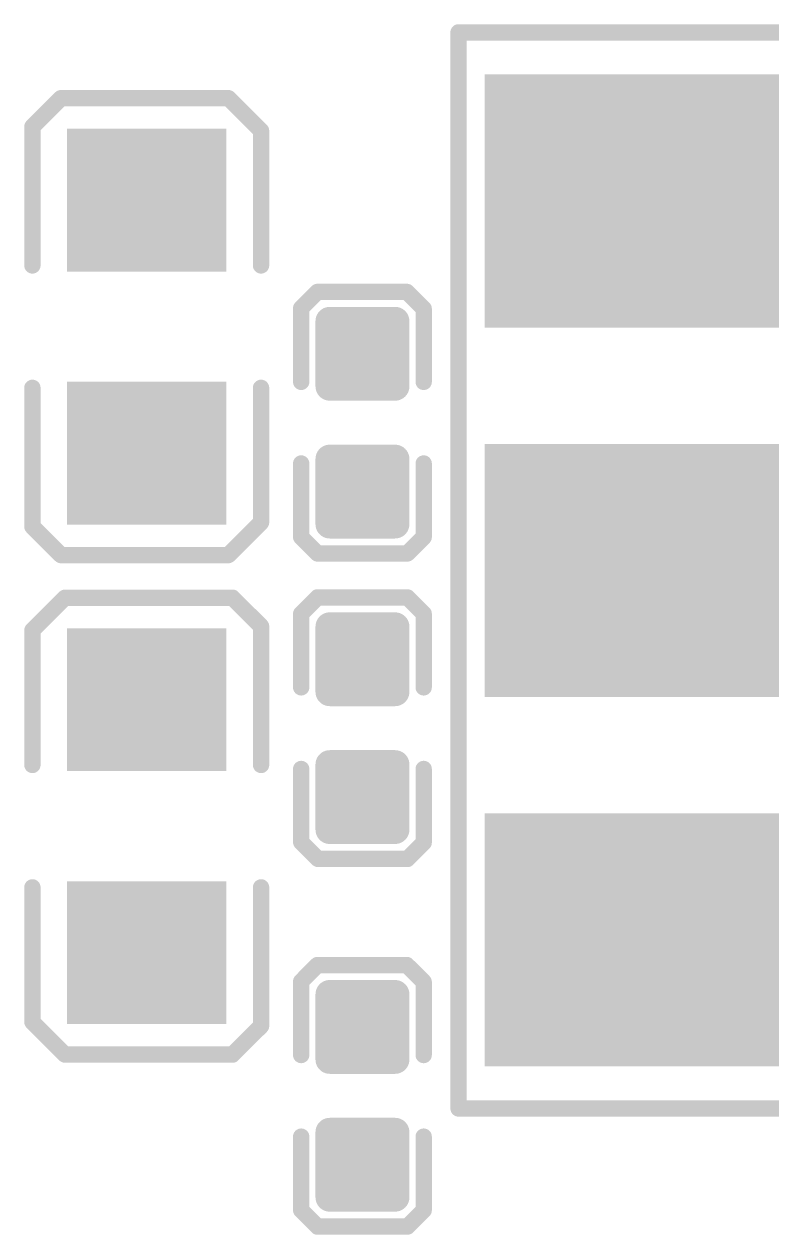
# Model space of a CAD drawing. Extents: x 17.3 to 58.6, y 21.7 to 91.7.
# Drawn here: x 34.6 to 39.25, y 50.05 to 57.58 of the extents above; entities that cross this region are included whole.
import ezdxf

# ---------------------------------------------------------------- set-up
doc = ezdxf.new("R2010")
doc.units = 0
doc.header["$MEASUREMENT"] = 0
doc.layers.get('0').update_dxf_attribs({"linetype": 'CONTINUOUS'})
doc.layers.add('SILKTOP_PHO', color=251, linetype='CONTINUOUS', true_color=0x636466)

# ---------------------------------------------------------------- blocks, each defined once
blk = doc.blocks.new('ROUND_16')
at = {"const_width": 0.0508}
blk.add_lwpolyline([(-0.0254, 0, 1), (0.0254, 0, 1)], format="xyb", close=True, dxfattribs=at)
blk = doc.blocks.new('RECTANGLE_51')
blk.add_solid([(0.4953, 0.4445), (0.4953, -0.4445), (-0.4953, 0.4445), (-0.4953, -0.4445)])
blk = doc.blocks.new('RECTANGLE_57')
blk.add_solid([(1.038098, 0.788162), (1.038098, -0.788162), (-1.038098, 0.788162), (-1.038098, -0.788162)])
blk = doc.blocks.new('ROUND_42')
at = {"const_width": 0.0889}
blk.add_lwpolyline([(-0.04445, 0, 1), (0.04445, 0, 1)], format="xyb", close=True, dxfattribs=at)

msp = doc.modelspace()

# ---------------------------------------------------------------- linework, layer by layer
at = {"const_width": 0.1778}
for points in [[(36.498784, 55.327804), (36.498784, 55.734204)], [(36.498784, 55.734204), (36.905184, 55.734204)], [(36.6014, 55.327804), (36.6014, 55.734204)], [(36.7792, 55.327804), (36.7792, 55.734204)], [(36.905184, 55.734204), (36.905184, 55.327804)], [(36.498784, 55.626), (36.905184, 55.626)], [(36.498784, 55.4482), (36.905184, 55.4482)], [(36.905184, 55.327804), (36.498784, 55.327804)], [(36.498784, 54.469792), (36.498784, 54.876192)], [(36.498784, 54.876192), (36.905184, 54.876192)], [(36.6014, 54.469792), (36.6014, 54.876192)], [(36.7792, 54.469792), (36.7792, 54.876192)], [(36.905184, 54.876192), (36.905184, 54.469792)], [(36.498784, 54.737), (36.905184, 54.737)], [(36.498784, 54.5592), (36.905184, 54.5592)], [(36.905184, 54.469792), (36.498784, 54.469792)], [(36.498784, 53.425852), (36.498784, 53.832252)], [(36.498784, 53.832252), (36.905184, 53.832252)], [(36.6014, 53.425852), (36.6014, 53.832252)], [(36.7792, 53.425852), (36.7792, 53.832252)], [(36.905184, 53.832252), (36.905184, 53.425852)], [(36.498784, 53.6702), (36.905184, 53.6702)], [(36.498784, 53.4924), (36.905184, 53.4924)], [(36.905184, 53.425852), (36.498784, 53.425852)], [(36.498784, 52.56784), (36.498784, 52.97424)], [(36.498784, 52.97424), (36.905184, 52.97424)], [(36.6014, 52.56784), (36.6014, 52.97424)], [(36.7792, 52.56784), (36.7792, 52.97424)], [(36.905184, 52.97424), (36.905184, 52.56784)], [(36.498784, 52.959), (36.905184, 52.959)], [(36.498784, 52.7812), (36.905184, 52.7812)], [(36.498784, 52.6034), (36.905184, 52.6034)], [(36.905184, 52.56784), (36.498784, 52.56784)], [(36.498784, 51.136804), (36.498784, 51.543204)], [(36.498784, 51.543204), (36.905184, 51.543204)], [(36.6014, 51.136804), (36.6014, 51.543204)], [(36.7792, 51.136804), (36.7792, 51.543204)], [(36.905184, 51.543204), (36.905184, 51.136804)], [(36.498784, 51.5366), (36.905184, 51.5366)], [(36.498784, 51.3588), (36.905184, 51.3588)], [(36.498784, 51.181), (36.905184, 51.181)], [(36.905184, 51.136804), (36.498784, 51.136804)], [(36.498784, 50.278792), (36.498784, 50.685192)], [(36.498784, 50.685192), (36.905184, 50.685192)], [(36.498784, 50.6476), (36.905184, 50.6476)], [(36.6014, 50.278792), (36.6014, 50.685192)], [(36.7792, 50.278792), (36.7792, 50.685192)], [(36.905184, 50.685192), (36.905184, 50.278792)], [(36.498784, 50.4698), (36.905184, 50.4698)], [(36.498784, 50.292), (36.905184, 50.292)], [(36.905184, 50.278792), (36.498784, 50.278792)]]:
    msp.add_lwpolyline(points, dxfattribs=at)
at = {"layer": 'SILKTOP_PHO', "color": 251, "true_color": 0x636466, "const_width": 0.1016}
for points in [[(43.778932, 57.532016), (37.2999, 57.532016)], [(37.2999, 57.532016), (37.2999, 50.832004)], [(34.648902, 56.944514), (34.826702, 57.122314)], [(34.826702, 57.122314), (35.868102, 57.122314)], [(35.868102, 57.122314), (36.071302, 56.919114)], [(34.648902, 56.080914), (34.648902, 56.944514)], [(36.071302, 56.919114), (36.071302, 56.080914)], [(36.320984, 55.814722), (36.42233, 55.916322)], [(36.42233, 55.916322), (36.978082, 55.916322)], [(36.978082, 55.916322), (37.082984, 55.81142)], [(36.320984, 55.355998), (36.320984, 55.814722)], [(37.082984, 55.81142), (37.082984, 55.355998)], [(34.648902, 55.318914), (34.648902, 54.455314)], [(36.071302, 54.480714), (36.071302, 55.318914)], [(36.320984, 54.847998), (36.320984, 54.389274)], [(37.082984, 54.389274), (37.082984, 54.847998)], [(34.648902, 54.455314), (34.826702, 54.277514)], [(35.868102, 54.277514), (36.071302, 54.480714)], [(36.320984, 54.389274), (36.422584, 54.287674)], [(36.981384, 54.287674), (37.082984, 54.389274)], [(34.826702, 54.277514), (35.868102, 54.277514)], [(36.422584, 54.287674), (36.981384, 54.287674)], [(34.852102, 54.012338), (34.648902, 53.809138)], [(35.893502, 54.012338), (34.852102, 54.012338)], [(36.071302, 53.834538), (35.893502, 54.012338)], [(36.422584, 54.01437), (36.320984, 53.91277)], [(36.981384, 54.01437), (36.422584, 54.01437)], [(37.082984, 53.91277), (36.981384, 54.01437)], [(36.320984, 53.91277), (36.320984, 53.454046)], [(37.082984, 53.454046), (37.082984, 53.91277)], [(34.648902, 53.809138), (34.648902, 52.970938)], [(36.071302, 52.970938), (36.071302, 53.834538)], [(36.320984, 52.490624), (36.320984, 52.946046)], [(37.082984, 52.946046), (37.082984, 52.487322)], [(36.425886, 52.385722), (36.320984, 52.490624)], [(37.082984, 52.487322), (36.981638, 52.385722)], [(36.981638, 52.385722), (36.425886, 52.385722)], [(34.648902, 51.370738), (34.648902, 52.208938)], [(36.071302, 52.208938), (36.071302, 51.345338)], [(36.320984, 51.623722), (36.42233, 51.725322)], [(36.42233, 51.725322), (36.978082, 51.725322)], [(36.978082, 51.725322), (37.082984, 51.62042)], [(36.320984, 51.164998), (36.320984, 51.623722)], [(37.082984, 51.62042), (37.082984, 51.164998)], [(34.852102, 51.167538), (34.648902, 51.370738)], [(36.071302, 51.345338), (35.893502, 51.167538)], [(35.893502, 51.167538), (34.852102, 51.167538)], [(37.2999, 50.832004), (43.6626, 50.832004)], [(36.320984, 50.656998), (36.320984, 50.198274)], [(37.082984, 50.198274), (37.082984, 50.656998)], [(36.320984, 50.198274), (36.422584, 50.096674)], [(36.981384, 50.096674), (37.082984, 50.198274)], [(36.422584, 50.096674), (36.981384, 50.096674)]]:
    msp.add_lwpolyline(points, dxfattribs=at)

# ---------------------------------------------------------------- block references
for name, p in [('RECTANGLE_57', (38.50005, 56.48198)), ('RECTANGLE_51', (35.360102, 56.487314)), ('ROUND_42', (36.498784, 55.734204)), ('ROUND_42', (36.6014, 55.734204)), ('ROUND_42', (36.7792, 55.734204)), ('ROUND_42', (36.905184, 55.734204)), ('ROUND_42', (36.498784, 55.626)), ('ROUND_42', (36.905184, 55.626)), ('ROUND_42', (36.498784, 55.4482)), ('ROUND_42', (36.905184, 55.4482)), ('ROUND_42', (36.498784, 55.327804)), ('ROUND_42', (36.498784, 55.327804)), ('ROUND_42', (36.6014, 55.327804)), ('ROUND_42', (36.7792, 55.327804)), ('ROUND_42', (36.905184, 55.327804)), ('RECTANGLE_51', (35.360102, 54.912514)), ('ROUND_42', (36.498784, 54.876192)), ('ROUND_42', (36.6014, 54.876192)), ('ROUND_42', (36.7792, 54.876192)), ('ROUND_42', (36.905184, 54.876192)), ('RECTANGLE_57', (38.50005, 54.18201)), ('ROUND_42', (36.498784, 54.737)), ('ROUND_42', (36.905184, 54.737)), ('ROUND_42', (36.498784, 54.5592)), ('ROUND_42', (36.905184, 54.5592)), ('ROUND_42', (36.498784, 54.469792)), ('ROUND_42', (36.498784, 54.469792)), ('ROUND_42', (36.6014, 54.469792)), ('ROUND_42', (36.7792, 54.469792)), ('ROUND_42', (36.905184, 54.469792)), ('ROUND_42', (36.498784, 53.832252)), ('ROUND_42', (36.6014, 53.832252)), ('ROUND_42', (36.7792, 53.832252)), ('ROUND_42', (36.905184, 53.832252)), ('RECTANGLE_51', (35.360102, 53.377338)), ('ROUND_42', (36.498784, 53.6702)), ('ROUND_42', (36.905184, 53.6702)), ('ROUND_42', (36.498784, 53.4924)), ('ROUND_42', (36.498784, 53.425852)), ('ROUND_42', (36.498784, 53.425852)), ('ROUND_42', (36.6014, 53.425852)), ('ROUND_42', (36.7792, 53.425852)), ('ROUND_42', (36.905184, 53.4924)), ('ROUND_42', (36.905184, 53.425852)), ('ROUND_42', (36.498784, 52.97424)), ('ROUND_42', (36.6014, 52.97424)), ('ROUND_42', (36.7792, 52.97424)), ('ROUND_42', (36.905184, 52.97424)), ('ROUND_42', (36.498784, 52.959)), ('ROUND_42', (36.905184, 52.959)), ('ROUND_42', (36.498784, 52.7812)), ('ROUND_42', (36.905184, 52.7812)), ('ROUND_42', (36.498784, 52.6034)), ('ROUND_42', (36.905184, 52.6034)), ('ROUND_42', (36.498784, 52.56784)), ('ROUND_42', (36.498784, 52.56784)), ('ROUND_42', (36.6014, 52.56784)), ('ROUND_42', (36.7792, 52.56784)), ('ROUND_42', (36.905184, 52.56784)), ('RECTANGLE_57', (38.50005, 51.88204)), ('RECTANGLE_51', (35.360102, 51.802538)), ('ROUND_42', (36.498784, 51.543204)), ('ROUND_42', (36.6014, 51.543204)), ('ROUND_42', (36.7792, 51.543204)), ('ROUND_42', (36.905184, 51.543204)), ('ROUND_42', (36.498784, 51.5366)), ('ROUND_42', (36.905184, 51.5366)), ('ROUND_42', (36.498784, 51.3588)), ('ROUND_42', (36.905184, 51.3588)), ('ROUND_42', (36.498784, 51.181)), ('ROUND_42', (36.905184, 51.181)), ('ROUND_42', (36.498784, 51.136804)), ('ROUND_42', (36.498784, 51.136804)), ('ROUND_42', (36.6014, 51.136804)), ('ROUND_42', (36.7792, 51.136804)), ('ROUND_42', (36.905184, 51.136804)), ('ROUND_42', (36.498784, 50.685192)), ('ROUND_42', (36.498784, 50.6476)), ('ROUND_42', (36.6014, 50.685192)), ('ROUND_42', (36.7792, 50.685192)), ('ROUND_42', (36.905184, 50.685192)), ('ROUND_42', (36.905184, 50.6476)), ('ROUND_42', (36.498784, 50.4698)), ('ROUND_42', (36.905184, 50.4698)), ('ROUND_42', (36.498784, 50.292)), ('ROUND_42', (36.498784, 50.278792)), ('ROUND_42', (36.498784, 50.278792)), ('ROUND_42', (36.6014, 50.278792)), ('ROUND_42', (36.7792, 50.278792)), ('ROUND_42', (36.905184, 50.292)), ('ROUND_42', (36.905184, 50.278792))]:
    msp.add_blockref(name, p)
at = {"layer": 'SILKTOP_PHO', "color": 251, "true_color": 0x636466}
for p in [(37.2999, 57.532016), (34.826702, 57.122314), (35.868102, 57.122314), (34.648902, 56.944514), (36.071302, 56.919114), (34.648902, 56.080914), (36.071302, 56.080914), (36.42233, 55.916322), (36.978082, 55.916322), (36.320984, 55.814722), (37.082984, 55.81142), (36.320984, 55.355998), (37.082984, 55.355998), (34.648902, 55.318914), (36.071302, 55.318914), (36.320984, 54.847998), (37.082984, 54.847998), (34.648902, 54.455314), (36.071302, 54.480714), (36.320984, 54.389274), (37.082984, 54.389274), (34.826702, 54.277514), (35.868102, 54.277514), (36.422584, 54.287674), (36.981384, 54.287674), (34.852102, 54.012338), (35.893502, 54.012338), (36.422584, 54.01437), (36.981384, 54.01437), (36.320984, 53.91277), (37.082984, 53.91277), (34.648902, 53.809138), (36.071302, 53.834538), (36.320984, 53.454046), (37.082984, 53.454046), (34.648902, 52.970938), (36.071302, 52.970938), (36.320984, 52.946046), (37.082984, 52.946046), (36.320984, 52.490624), (37.082984, 52.487322), (36.425886, 52.385722), (36.981638, 52.385722), (34.648902, 52.208938), (36.071302, 52.208938), (36.42233, 51.725322), (36.978082, 51.725322), (36.320984, 51.623722), (37.082984, 51.62042), (34.648902, 51.370738), (36.071302, 51.345338), (34.852102, 51.167538), (35.893502, 51.167538), (36.320984, 51.164998), (37.082984, 51.164998), (37.2999, 50.832004), (36.320984, 50.656998), (37.082984, 50.656998), (36.320984, 50.198274), (37.082984, 50.198274), (36.422584, 50.096674), (36.981384, 50.096674)]:
    msp.add_blockref('ROUND_16', p, dxfattribs=at)

doc.saveas('drawing.dxf')
